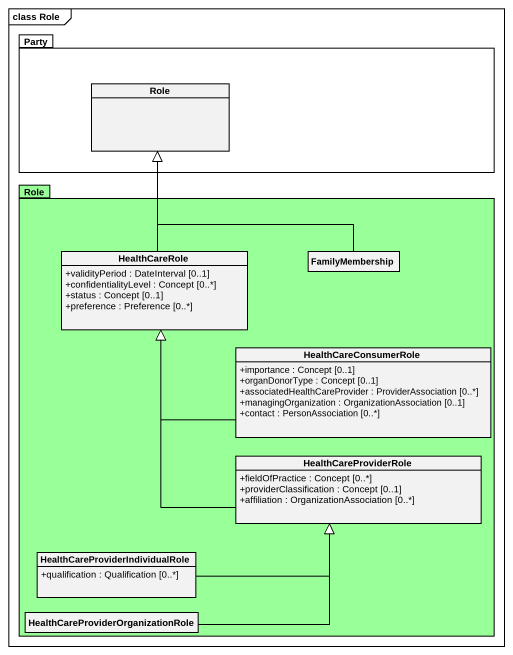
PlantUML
@startuml
mainframe class Role
hide circle
hide empty members
skinparam classAttributeIconSize 0
package Party {
  class Role
}
package "Role" as Role_2 #99FF99 {
  class HealthCareRole {
    +validityPeriod : DateInterval [0..1]
    +confidentialityLevel : Concept [0..*]
    +status : Concept [0..1]
    +preference : Preference [0..*]
  }
  class FamilyMembership
  class HealthCareConsumerRole {
    +importance : Concept [0..1]
    +organDonorType : Concept [0..1]
    +associatedHealthCareProvider : ProviderAssociation [0..*]
    +managingOrganization : OrganizationAssociation [0..1]
    +contact : PersonAssociation [0..*]
  }
  class HealthCareProviderRole {
    +fieldOfPractice : Concept [0..*]
    +providerClassification : Concept [0..1]
    +affiliation : OrganizationAssociation [0..*]
  }
  class "HealthCareProviderIndividualRole" as HealthCareProviderIndividual {
    +qualification : Qualification [0..*]
  }
  class "HealthCareProviderOrganizationRole" as HealthCareProviderOrganizati
}
HealthCareRole -up-|> Role
FamilyMembership -up-|> Role
HealthCareConsumerRole -left-|> HealthCareRole
HealthCareProviderRole -up-|> HealthCareRole
HealthCareProviderIndividual -right-|> HealthCareProviderRole
HealthCareProviderOrganizati -right-|> HealthCareProviderRole
@enduml
